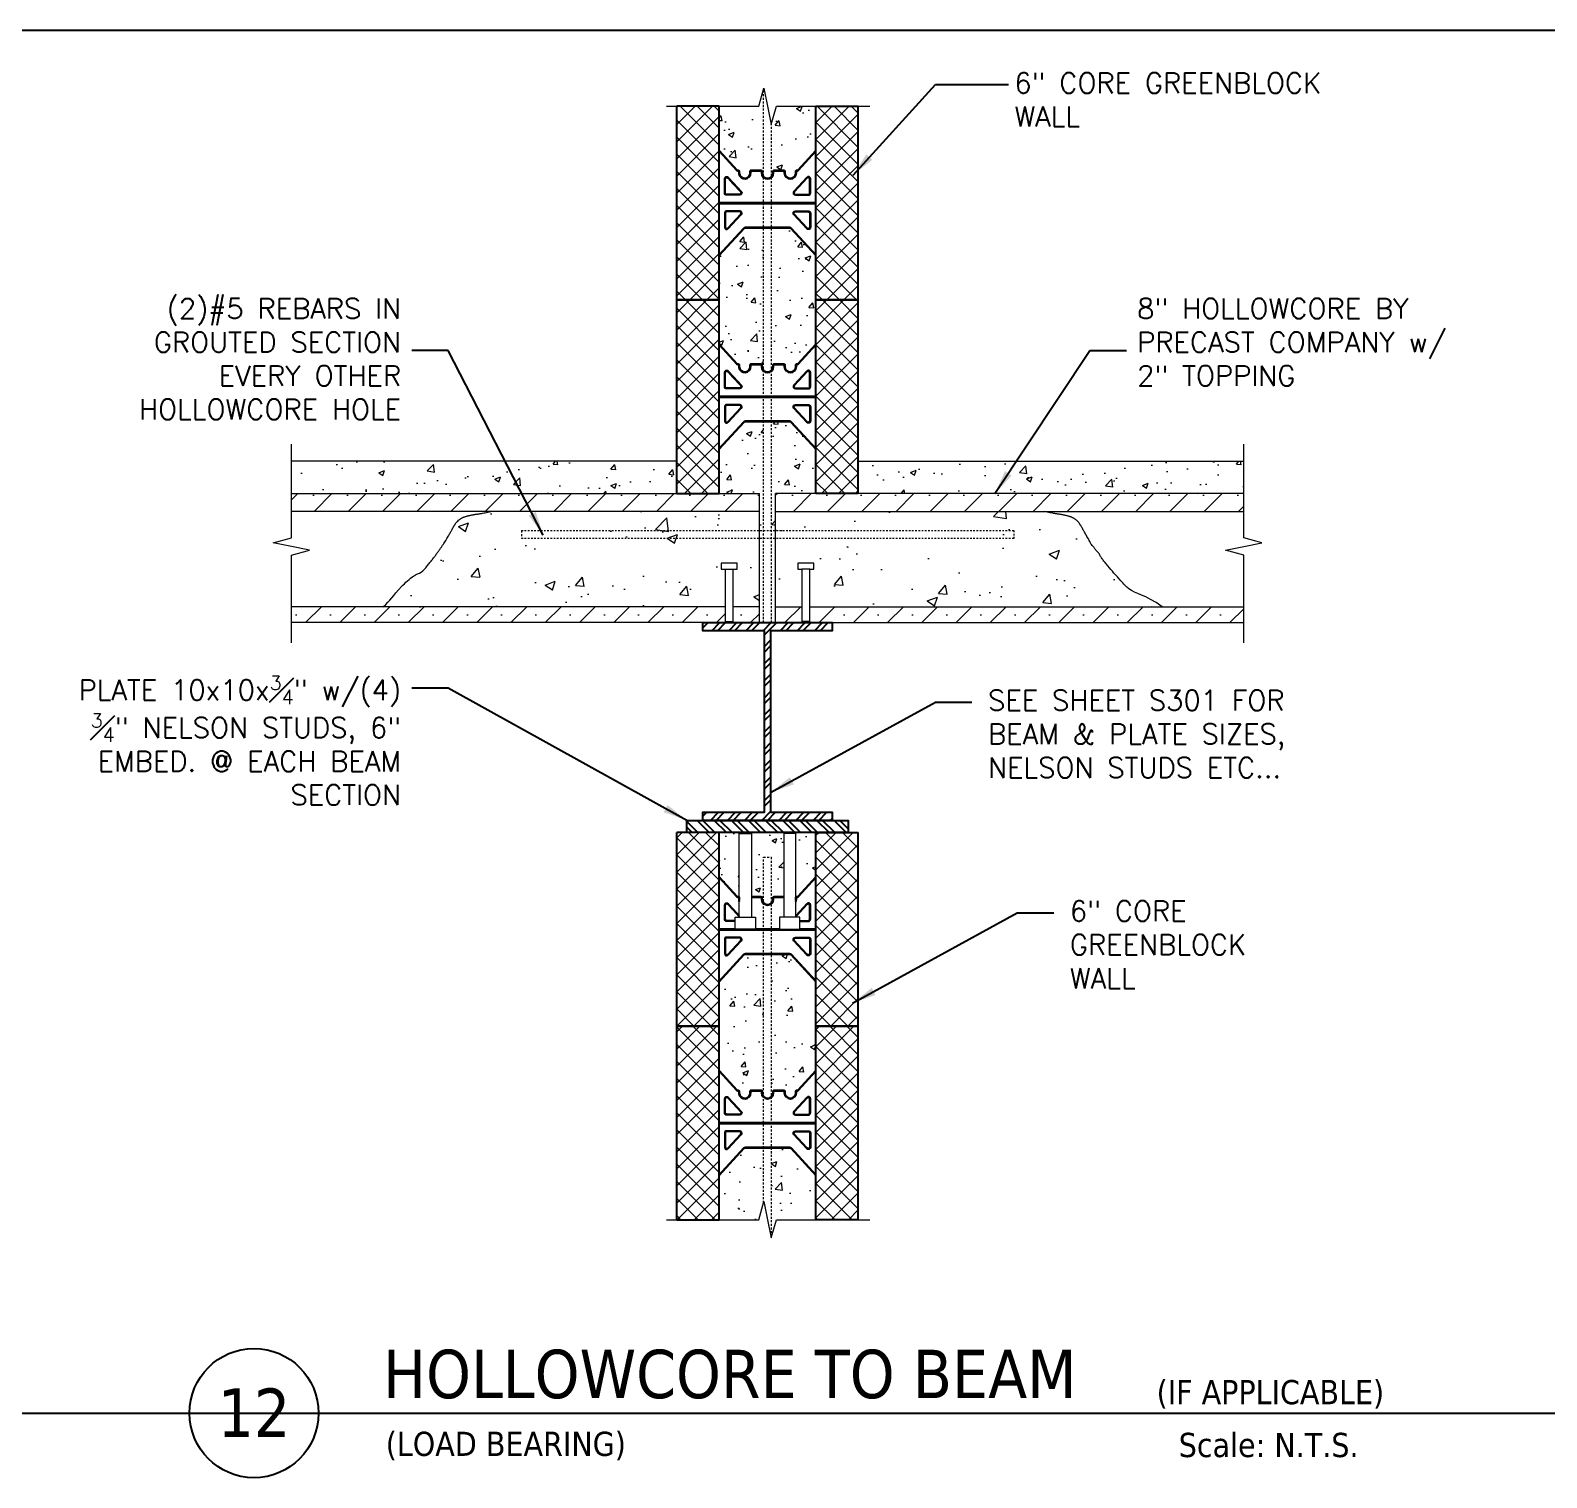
# Model space of a CAD drawing. Header units: inches. Extents: x 2268 to 2841, y -1100 to -676.
# Drawn here: x 2397.2 to 2491.2, y -994 to -904.3 of the extents above; entities that cross this region are included whole.
import ezdxf
from ezdxf.enums import TextEntityAlignment as Align

# ---------------------------------------------------------------- set-up
doc = ezdxf.new("R2010")
doc.units = ezdxf.units.IN
doc.header["$MEASUREMENT"] = 0
doc.linetypes.add('DASHED', pattern=[0.75, 0.5, -0.25])
doc.linetypes.add('HIDDEN2', pattern=[0.1875, 0.125, -0.0625])
for name, color, linetype, lineweight in [('A-DETL', 5, 'DASHED', 9), ('A-DETL-GENF', 3, 'Continuous', 9), ('A-DETL-LLIN', 3, 'Continuous', 9), ('Concrete', 3, 'Continuous', 20), ('form', 140, 'Continuous', 13), ('Rebar-V', 7, 'HIDDEN2', 15), ('S', 7, 'Continuous', 13)]:
    doc.layers.add(name, color=color, linetype=linetype, lineweight=lineweight)
for name, color, linetype in [('Anno', 4, 'Continuous'), ('Foam', 7, 'Continuous'), ('S-BEAM-STEL', 1, 'Continuous'), ('S-WALL-STEL', 2, 'Continuous'), ('Web', 6, 'Continuous')]:
    doc.layers.add(name, color=color, linetype=linetype)
doc.layers.add('NOPLOT', color=241, linetype='Continuous', plot=False)
doc.styles.add('ROMANS', font='romans.shx')
doc.styles.get("Standard").update_dxf_attribs({"font": 'romans.shx'})
doc.styles.add('Tahoma', font='TAHOMA.TTF')
doc.dimstyles.new('IG-1', dxfattribs={"dimscale": 12, "dimtxt": 0.125, "dimasz": 0.125, "dimexe": 0.0625, "dimexo": 0.125, "dimgap": 0.0625, "dimtad": 1, "dimlfac": 1.0005, "dimzin": 9, "dimlunit": 4, "dimtxsty": 'Standard', "dimblk": 'ARCHTICK', "dimcen": 2.5, "dimadec": 0, "dimazin": 0, "dimtfac": 1, "dimtmove": 0, "dimatfit": 3, "dimfxl": 0, "dimfrac": 1, "dimarcsym": 0})
pattern_1 = [(45, (-3323.4371, -2620.6501), (-1.06066017, 1.06066017), []), (45, (-3322.3765, -2620.6501), (-1.06066017, 1.06066017), [0, -1.5])]
pattern_2 = [(50, (-3465.393, -1854.888), (3.5863009, -0.3137607), [0.375, -4.125]), (355, (-3465.393, -1854.888), (-0.6937567, 3.7609607), [0.3, -3.3]), (100.4514, (-3465.094, -1854.914), (2.892547, 3.4471977), [0.318701, -3.5057106]), (46.1842, (-3465.393, -1853.888), (5.3362052, -0.827595), [0.5625, -6.1875]), (96.6356, (-3464.9483, -1853.957), (4.6733135, 4.8705894), [0.4780514, -5.258565]), (351.1842, (-3465.393, -1853.888), (4.6733097, 4.870593), [0.45, -4.95]), (21, (-3464.893, -1854.138), (2.9845353, -2.0130945), [0.375, -4.125]), (326, (-3464.893, -1854.138), (1.2165767, 3.6257502), [0.3, -3.3]), (71.4514, (-3464.6443, -1854.3057), (4.2011131, 1.6126525), [0.318701, -3.5057106]), (37.5, (-3465.393, -1854.8879), (0.06079928, 1.66446927), [0, -3.26, 0, -3.35, 0, -3.3125]), (7.5, (-3465.393, -1854.8879), (1.3153477, 1.97205856), [0, -1.91, 0, -3.185, 0, -1.2625]), (327.5, (-3466.508, -1854.8879), (2.66911218, -0.11277436), [0, -1.25, 0, -3.9, 0, -5.175]), (317.5, (-3467.008, -1854.888), (2.91593085, 0.5005249), [0, -1.625, 0, -2.59, 0, -3.675])]
pattern_3 = [(45, (0, 0), (-0.53033, 0.53033), []), (135, (0, 0), (-0.53033, -0.53033), [])]
pattern_4 = [(45, (2437.25316, -966.0455), (-0.53033, 0.53033), []), (135, (2437.25316, -966.0455), (-0.53033, -0.53033), [])]
pattern_5 = [(50, (-3290.2515, -1688.1932), (3.5863009, -0.3137607), [0.375, -4.125]), (355, (-3290.2515, -1688.1932), (-0.6937567, 3.7609607), [0.3, -3.3]), (100.4514, (-3289.9527, -1688.2193), (2.892547, 3.4471977), [0.318701, -3.5057106]), (46.1842, (-3290.2515, -1687.193), (5.3362052, -0.827595), [0.5625, -6.1875]), (96.6356, (-3289.807, -1687.262), (4.6733135, 4.8705894), [0.4780514, -5.258565]), (351.1842, (-3290.2515, -1687.193), (4.6733097, 4.870593), [0.45, -4.95]), (21, (-3289.7515, -1687.4432), (2.9845353, -2.0130945), [0.375, -4.125]), (326, (-3289.7515, -1687.4432), (1.2165767, 3.6257502), [0.3, -3.3]), (71.4514, (-3289.5028, -1687.611), (4.2011131, 1.6126525), [0.318701, -3.5057106]), (37.5, (-3290.2515, -1688.1932), (0.06079928, 1.66446927), [0, -3.26, 0, -3.35, 0, -3.3125]), (7.5, (-3290.2515, -1688.1932), (1.3153477, 1.97205856), [0, -1.91, 0, -3.185, 0, -1.2625]), (327.5, (-3291.3665, -1688.1932), (2.66911218, -0.11277436), [0, -1.25, 0, -3.9, 0, -5.175]), (317.5, (-3291.8665, -1688.1932), (2.9159308, 0.5005249), [0, -1.625, 0, -2.59, 0, -3.675])]

# ---------------------------------------------------------------- blocks, each defined once
blk = doc.blocks.new('Shear Connectors-Side - 1_2_-0-GreenBlock _ Lite Deck Typical Details')
at = {"layer": 'A-DETL-GENF'}
for p, q in [((0.5, 3.6875), (-0.5, 3.6875)), ((-0.5, 3.6875), (-0.5, 3.3125)), ((-0.5, 3.3125), (-0.25, 3.3125)), ((-0.25, 3.3125), (-0.25, 0.0625)), ((-0.25, 3.3125), (0.25, 3.3125)), ((0.25, 0.0625), (0.25, 3.3125)), ((0.25, 3.3125), (0.5, 3.3125)), ((0.5, 3.3125), (0.5, 3.6875)), ((-0.25, 0.0625), (-0.1875, 0)), ((-0.25, 0.0625), (0.25, 0.0625)), ((-0.1875, 0), (0.1875, 0)), ((0.1875, 0), (0.25, 0.0625))]:
    blk.add_line(p, q, dxfattribs=at)
blk = doc.blocks.new('Shear Connectors-Side - 1_2_-1-GreenBlock _ Lite Deck Typical Details')
at = {"layer": 'A-DETL-GENF'}
for p, q in [((-0.1875, 0), (-0.25, -0.0625)), ((0.1875, 0), (-0.1875, 0)), ((0.25, -0.0625), (0.1875, 0)), ((-0.25, -0.0625), (-0.25, -3.3125)), ((-0.25, -0.0625), (0.25, -0.0625)), ((0.25, -3.3125), (0.25, -0.0625)), ((-0.25, -3.3125), (-0.5, -3.3125)), ((-0.5, -3.3125), (-0.5, -3.6875)), ((-0.5, -3.6875), (0.5, -3.6875)), ((-0.25, -3.3125), (0.25, -3.3125)), ((0.5, -3.3125), (0.25, -3.3125)), ((0.5, -3.6875), (0.5, -3.3125))]:
    blk.add_line(p, q, dxfattribs=at)
blk = doc.blocks.new('G-BLK-6-IN')
at = {"layer": 'form'}
h = blk.add_hatch(dxfattribs=at)
h.set_pattern_fill('ANSI37,_O', color=256, scale=6)
h.set_pattern_definition(pattern_3)
h.paths.add_polyline_path([(2.625, 12), (0, 12), (0, 0), (2.625, 0)])
h = blk.add_hatch(dxfattribs=at)
h.set_pattern_fill('ANSI37,_O', color=256, scale=6)
h.set_pattern_definition(pattern_3)
h.paths.add_polyline_path([(8.625, 0), (11.25, 0), (11.25, 12), (8.625, 12)])
at = {"layer": 'Foam'}
for p, q in [((0, 0), (0, 12)), ((2.625, 12), (0, 12)), ((2.625, 0), (2.625, 12)), ((8.625, 0), (8.625, 12)), ((8.625, 12), (11.25, 12)), ((11.25, 0), (11.25, 12)), ((0, 0), (2.625, 0)), ((11.25, 0), (8.625, 0))]:
    blk.add_line(p, q, dxfattribs=at)
at = {"layer": 'Web'}
for p, q in [((2.625, 6.031), (8.625, 6.031)), ((2.625, 5.969), (8.625, 5.969))]:
    blk.add_line(p, q, dxfattribs=at)
for points in [[(2.625, 9.25), (3.731, 8.051, 0.209324), (3.777, 8.031), (3.805, 8.031, -0.414214), (3.867, 7.969), (3.867, 7.875, 0.01966), (3.868, 7.848, 0.01966)], [(2.625, 9.204), (3.708, 8.03, 0.209324), (3.777, 8), (3.805, 8, -0.414214), (3.836, 7.969), (3.836, 7.875, 0.045886), (3.842, 7.807, 0.045886)], [(3.842, 7.807, 0.912254), (4.586, 7.875), (4.586, 7.969, -0.414214), (4.617, 8), (5.219, 8, -0.414214), (5.25, 7.969), (5.25, 7.875, 1), (6, 7.875), (6, 7.969, -0.414214), (6.031, 8), (6.633, 8, -0.414214), (6.664, 7.969), (6.664, 7.875, 1), (7.414, 7.875), (7.414, 7.969, -0.414214), (7.445, 8), (7.473, 8, 0.209324), (7.542, 8.03), (8.625, 9.204)], [(3.868, 7.848, 0.961439), (4.555, 7.875), (4.555, 7.969, -0.414214), (4.617, 8.031), (5.219, 8.031, -0.414214), (5.281, 7.969), (5.281, 7.875, 1), (5.969, 7.875), (5.969, 7.969, -0.414214), (6.031, 8.031), (6.633, 8.031, -0.414214), (6.695, 7.969), (6.695, 7.875, 1), (7.383, 7.875), (7.383, 7.969, -0.414214), (7.445, 8.031), (7.473, 8.031, 0.209324), (7.519, 8.051), (8.625, 9.25)], [(3.497, 7.246), (3.992, 6.71, -0.653817), (3.9, 6.5), (3.094, 6.5, -0.414214), (2.969, 6.625), (2.969, 7.498, -0.682733), (3.186, 7.583), (3.497, 7.246)], [(3.482, 7.216), (3.969, 6.689, -0.653817), (3.9, 6.531), (3.094, 6.531, -0.414214), (3, 6.625), (3, 7.498, -0.682733), (3.163, 7.562), (3.482, 7.216)], [(2.602, 2.771), (4.151, 4.45, -0.209324), (4.266, 4.5), (6.984, 4.5, -0.209324), (7.099, 4.45), (8.625, 2.796)], [(2.625, 2.75), (4.174, 4.429, -0.209324), (4.266, 4.469), (6.984, 4.469, -0.209324), (7.076, 4.429), (8.625, 2.75)]]:
    blk.add_lwpolyline(points, format="xyb", dxfattribs=at)
for points in [[(8.064, 7.583), (7.258, 6.71, 0.653817), (7.35, 6.5), (8.156, 6.5, 0.414214), (8.281, 6.625), (8.281, 7.498, 0.682733)], [(8.087, 7.562), (7.281, 6.689, 0.653817), (7.35, 6.531), (8.156, 6.531, 0.414214), (8.25, 6.625), (8.25, 7.498, 0.682733)], [(3.186, 4.417), (3.992, 5.29, 0.653817), (3.9, 5.5), (3.094, 5.5, 0.414214), (2.969, 5.375), (2.969, 4.502, 0.682733)], [(3.163, 4.438), (3.969, 5.311, 0.653817), (3.9, 5.469), (3.094, 5.469, 0.414214), (3, 5.375), (3, 4.502, 0.682733)], [(8.064, 4.417), (7.258, 5.29, -0.653817), (7.35, 5.5), (8.156, 5.5, -0.414214), (8.281, 5.375), (8.281, 4.502, -0.682733)], [(8.087, 4.438), (7.281, 5.311, -0.653817), (7.35, 5.469), (8.156, 5.469, -0.414214), (8.25, 5.375), (8.25, 4.502, -0.682733)]]:
    blk.add_lwpolyline(points, format="xyb", close=True, dxfattribs=at)
blk = doc.blocks.new('A$C47181969')
at = {"layer": 'A-DETL-GENF'}
for p, q in [((-0.3125, 0), (-0.375, -0.0625)), ((0.3125, 0), (-0.3125, 0)), ((0.375, -0.0625), (0.3125, 0)), ((-0.375, -0.0625), (-0.375, -5.25)), ((0.375, -0.0625), (-0.375, -0.0625)), ((0.375, -5.25), (0.375, -0.0625)), ((-0.375, -5.25), (-0.625, -5.25)), ((-0.625, -5.25), (-0.625, -6)), ((0.375, -5.25), (-0.375, -5.25)), ((0.625, -5.25), (0.375, -5.25)), ((0.625, -6), (0.625, -5.25)), ((-0.625, -6), (0.625, -6))]:
    blk.add_line(p, q, dxfattribs=at)
blk = doc.blocks.new('_ArchTick')
at = {"color": 0, "linetype": 'ByBlock', "const_width": 0.15}
blk.add_lwpolyline([(-0.5, -0.5), (0.5, 0.5)], dxfattribs=at)
blk = doc.blocks.new('*U109')
blk.add_line((0.8423, -0.5126), (4.8696, -0.5126))
blk.add_circle((0.5923, -0.5126), 0.25)
at = {"style": 'Tahoma', "flags": 8}
blk.add_attdef('VIEWNAME', text='', height=0.1875, dxfattribs=at).set_placement((1.0922, -0.5109), align=Align.BOTTOM_LEFT)
blk.add_attdef('#', text='', height=0.1875, dxfattribs=at).set_placement((0.5922, -0.5109), align=Align.MIDDLE_CENTER)
blk.add_attdef('VPSCALE', text='', height=0.0938, dxfattribs=at).set_placement((4.8696, -0.589), align=Align.TOP_RIGHT)

msp = doc.modelspace()

# ---------------------------------------------------------------- hatches: boundary and pattern name
at = {"layer": 'Concrete'}
h = msp.add_hatch(dxfattribs=at)
h.set_pattern_fill('AR-CONC,_O', color=256, scale=0.5)
h.set_pattern_definition(pattern_2)
h.paths.add_polyline_path([(2445.87816, -918.29549), (2444.32875, -916.61695, 0.20932353), (2444.23689, -916.57674), (2443.12816, -916.57674), (2443.12816, -925.40642, 0.19140132), (2443.22191, -925.17049), (2443.22191, -925.07674, -0.41421356), (2443.28441, -925.01424), (2443.88579, -925.01424, -0.41421356), (2443.94829, -925.07674), (2443.94829, -925.17049, 1), (2444.63579, -925.17049), (2444.63579, -925.07674, -0.41421356), (2444.69829, -925.01424), (2444.7258, -925.01424, 0.20932353), (2444.77172, -924.99413), (2445.87816, -923.79549), (2445.87816, -921.04549)])
h.paths.add_polyline_path([(2442.62816, -916.57674), (2441.51943, -916.57674, 0.20932353), (2441.42758, -916.61695), (2439.87816, -918.29549), (2439.87816, -921.04549), (2439.87816, -923.79549), (2440.9846, -924.99413, 0.20932353), (2441.03053, -925.01424), (2441.05803, -925.01424, -0.41421356), (2441.12053, -925.07674), (2441.12053, -925.17049, 0.01965965), (2441.12159, -925.19749, 0.9614388), (2441.80803, -925.17049), (2441.80803, -925.07674, -0.41421356), (2441.87053, -925.01424), (2442.47191, -925.01424, -0.41421356), (2442.53441, -925.07674), (2442.53441, -925.17049, 0.19140132), (2442.62816, -925.40642)])
h.paths.add_polyline_path([(2442.62816, -907.98823), (2442.33329, -909.04549), (2439.87816, -909.04549), (2439.87816, -911.79549), (2440.9846, -912.99413, 0.20932353), (2441.03053, -913.01424), (2441.05803, -913.01424, -0.41421356), (2441.12053, -913.07674), (2441.12053, -913.17049, 0.01965965), (2441.12159, -913.19749, 0.9614388), (2441.80803, -913.17049), (2441.80803, -913.07674, -0.41421356), (2441.87053, -913.01424), (2442.47191, -913.01424, -0.41421356), (2442.53441, -913.07674), (2442.53441, -913.17049, 0.19140132), (2442.62816, -913.40642)])
h.paths.add_polyline_path([(2445.87816, -909.04549), (2443.42303, -909.04549), (2443.12816, -910.10275), (2443.12816, -913.40642, 0.19140132), (2443.22191, -913.17049), (2443.22191, -913.07674, -0.41421356), (2443.28441, -913.01424), (2443.88579, -913.01424, -0.41421356), (2443.94829, -913.07674), (2443.94829, -913.17049, 1), (2444.63579, -913.17049), (2444.63579, -913.07674, -0.41421356), (2444.69829, -913.01424), (2444.7258, -913.01424, 0.20932353), (2444.77172, -912.99413), (2445.87816, -911.79549)])
h = msp.add_hatch(dxfattribs=at)
h.set_pattern_fill('AR-CONC,_O', color=256, scale=0.5)
h.set_pattern_definition(pattern_2)
h.paths.add_polyline_path([(2445.87816, -930.29549), (2444.32875, -928.61695, 0.20932353), (2444.23689, -928.57674), (2443.12816, -928.57674), (2443.12816, -935.33662), (2443.37816, -935.33662), (2443.37816, -933.04549), (2445.87816, -933.04549)])
h.paths.add_polyline_path([(2442.62816, -928.57674), (2441.51943, -928.57674, 0.20932353), (2441.42758, -928.61695), (2439.87816, -930.29549), (2439.87816, -933.04549), (2442.37816, -933.04549), (2442.37816, -935.33662), (2442.62816, -935.33662)])
h = msp.add_hatch(dxfattribs=at)
h.set_pattern_fill('AR-CONC,_O', color=256, scale=0.5)
h.set_pattern_definition(pattern_2)
h.paths.add_polyline_path([(2437.25316, -933.04549), (2437.25316, -931.04549), (2413.37232, -931.04549), (2413.37232, -933.04549)])
h = msp.add_hatch(dxfattribs=at)
h.set_pattern_fill('AR-CONC,_O', color=256, scale=0.5)
h.set_pattern_definition(pattern_2)
h.paths.add_polyline_path([(2448.50316, -931.04549), (2448.50316, -933.04549), (2472.38401, -933.04549), (2472.38401, -931.04549)])
h = msp.add_hatch(dxfattribs=at)
h.set_pattern_fill('SACNCR,_O', color=9, scale=16)
h.set_pattern_definition(pattern_1)
h.paths.add_polyline_path([(2442.37816, -933.04549), (2413.37232, -933.04549), (2413.37232, -934.15549), (2442.37816, -934.15549)])
h = msp.add_hatch(dxfattribs=at)
h.set_pattern_fill('SACNCR,_O', color=9, scale=16)
h.set_pattern_definition(pattern_1)
h.paths.add_polyline_path([(2472.38401, -933.04549), (2443.37816, -933.04549), (2443.37816, -934.15549), (2472.38401, -934.15549)])
h.paths.add_polyline_path([(2472.38401, -940.06549), (2445.50142, -940.06549), (2445.50142, -940.98299), (2445.43892, -941.04549), (2446.87816, -941.04549), (2472.38401, -941.04549)])
h.paths.add_polyline_path([(2445.00142, -940.06549), (2443.37816, -940.06549), (2443.37816, -941.04549), (2445.06392, -941.04549), (2445.00142, -940.98299)])
h = msp.add_hatch(dxfattribs=at)
h.set_pattern_fill('AR-CONC,_O', color=256, scale=0.9)
h.set_pattern_definition([(50, (-3465.393, -1854.888), (6.4553416, -0.564769), [0.675, -7.425]), (355, (-3465.393, -1854.888), (-1.248762, 6.769729), [0.54, -5.94]), (100.4514, (-3464.855, -1854.935), (5.2065844, 6.204956), [0.573662, -6.310279]), (46.1842, (-3465.393, -1853.088), (9.605169, -1.489671), [1.0125, -11.1375]), (96.6356, (-3464.593, -1853.212), (8.411964, 8.767061), [0.860493, -9.465417]), (351.1842, (-3465.393, -1853.088), (8.411958, 8.767067), [0.81, -8.91]), (21, (-3464.493, -1853.538), (5.3721635, -3.62357), [0.675, -7.425]), (326, (-3464.493, -1853.538), (2.189838, 6.5263504), [0.54, -5.94]), (71.4514, (-3464.0453, -1853.84), (7.5620037, 2.9027745), [0.573662, -6.310279]), (37.5, (-3465.393, -1854.888), (0.1094387, 2.9960447), [0, -5.868, 0, -6.03, 0, -5.9625]), (7.5, (-3465.393, -1854.888), (2.3676258, 3.5497054), [0, -3.438, 0, -5.733, 0, -2.2725]), (327.5, (-3467.4, -1854.888), (4.8044019, -0.2029938), [0, -2.25, 0, -7.02, 0, -9.315]), (317.5, (-3468.3, -1854.888), (5.2486755, 0.9009448), [0, -2.925, 0, -4.662, 0, -6.615])])
edge = h.paths.add_edge_path()
edge.add_line((2440.00491, -937.35799), (2441.00491, -937.35799))
edge.add_line((2441.00491, -937.35799), (2441.00491, -937.73299))
edge.add_line((2441.00491, -937.73299), (2440.75491, -937.73299))
edge.add_line((2440.75491, -937.73299), (2440.75491, -940.06549))
edge.add_line((2440.75491, -940.06549), (2442.37816, -940.06549))
edge.add_line((2442.37816, -940.06549), (2442.37816, -934.15549))
edge.add_line((2442.37816, -934.15549), (2425.72596, -934.15549))
edge.add_spline(control_points=[(2425.72596, -934.15549), (2425.61329, -934.18446), (2425.44193, -934.22364), (2425.2404, -934.26085), (2425.12456, -934.28013), (2425.03925, -934.29448), (2424.95498, -934.30826), (2424.87171, -934.32107), (2424.78967, -934.33378), (2424.70911, -934.34727), (2424.62999, -934.36111), (2424.55224, -934.37482), (2424.4761, -934.38928), (2424.40184, -934.40539), (2424.32941, -934.42269), (2424.25869, -934.44073), (2424.18995, -934.46039), (2424.12352, -934.48255), (2424.05932, -934.50676), (2423.99714, -934.53258), (2423.93729, -934.56092), (2423.88029, -934.59251), (2423.82615, -934.62708), (2423.75697, -934.67699), (2423.67564, -934.74856), (2423.60438, -934.83276), (2423.55797, -934.89709), (2423.53084, -934.93652), (2423.50978, -934.96769), (2423.48867, -935.00008), (2423.4606, -935.04548), (2423.42548, -935.10553), (2423.39018, -935.16804), (2423.36045, -935.22074), (2423.32816, -935.27713), (2423.28644, -935.35135), (2423.23491, -935.44528), (2423.17926, -935.54551), (2423.11761, -935.65198), (2423.05069, -935.76529), (2422.97904, -935.88599), (2422.9007, -936.01399), (2422.81391, -936.14923), (2422.71933, -936.29232), (2422.61742, -936.44382), (2422.50629, -936.60361), (2422.38427, -936.77165), (2422.25193, -936.94855), (2422.10963, -937.13485), (2421.95564, -937.3305), (2421.72573, -937.61152), (2421.40643, -937.99041), (2420.97048, -938.46796), (2420.27716, -939.26841), (2419.51232, -939.66899), (2419.06513, -940.06549)], knot_values=[0.20551754, 0.20551754, 0.20551754, 0.20551754, 0.55445319, 0.73257266, 0.82025155, 0.90674531, 0.9921108, 1.07642429, 1.15949987, 1.24115416, 1.32145313, 1.4004582, 1.47800419, 1.55395442, 1.62839469, 1.70139842, 1.77288755, 1.84284868, 1.91141188, 1.97869003, 2.04479262, 2.10993991, 2.17404606, 2.23740853, 2.36574556, 2.49787102, 2.56734388, 2.60371157, 2.64144376, 2.68020241, 2.71966756, 2.80158596, 2.88887091, 2.93502752, 2.98312568, 3.08381995, 3.19042881, 3.30453389, 3.42773206, 3.55950677, 3.69932739, 3.84882735, 4.00968165, 4.18138078, 4.36339194, 4.55743218, 4.76526093, 4.98636058, 5.22018887, 5.46853801, 5.73323561, 6.30950708, 6.95422863, 7.67512931, 9.47137583, 9.47137583, 9.47137583, 9.47137583], degree=3, periodic=0)
edge.add_line((2419.06513, -940.06549), (2440.25491, -940.06549))
edge.add_line((2440.25491, -940.06549), (2440.25491, -937.73299))
edge.add_line((2440.25491, -937.73299), (2440.00491, -937.73299))
edge.add_line((2440.00491, -937.73299), (2440.00491, -937.35799))
h = msp.add_hatch(dxfattribs=at)
h.set_pattern_fill('AR-CONC,_O', color=256, scale=0.9)
h.set_pattern_definition([(50, (-3148.2957, -2453.9554), (6.4553416, -0.564769), [0.675, -7.425]), (355, (-3148.296, -2453.9554), (-1.248762, 6.769729), [0.54, -5.94]), (100.4514, (-3147.758, -2454.0025), (5.2065844, 6.204956), [0.573662, -6.310279]), (46.1842, (-3148.296, -2452.1554), (9.605169, -1.489671), [1.0125, -11.1375]), (96.6356, (-3147.495, -2452.28), (8.411964, 8.767061), [0.860493, -9.465417]), (351.1842, (-3148.296, -2452.155), (8.411958, 8.767067), [0.81, -8.91]), (21, (-3147.3957, -2452.6054), (5.3721635, -3.62357), [0.675, -7.425]), (326, (-3147.396, -2452.6054), (2.189838, 6.5263504), [0.54, -5.94]), (71.4514, (-3146.948, -2452.9074), (7.5620037, 2.9027745), [0.573662, -6.310279]), (37.5, (-3148.2957, -2453.9554), (0.1094387, 2.9960447), [0, -5.868, 0, -6.03, 0, -5.9625]), (7.5, (-3148.2957, -2453.9554), (2.3676258, 3.5497054), [0, -3.438, 0, -5.733, 0, -2.2725]), (327.5, (-3150.3027, -2453.9554), (4.8044019, -0.2029938), [0, -2.25, 0, -7.02, 0, -9.315]), (317.5, (-3151.2027, -2453.9554), (5.2486755, 0.9009448), [0, -2.925, 0, -4.662, 0, -6.615])])
edge = h.paths.add_edge_path()
edge.add_spline(control_points=[(2466.69119, -940.06549), (2466.244, -939.66899), (2465.47917, -939.26841), (2464.78585, -938.46796), (2464.3499, -937.99041), (2464.0306, -937.61152), (2463.80068, -937.3305), (2463.6467, -937.13485), (2463.50439, -936.94855), (2463.37206, -936.77165), (2463.25004, -936.60361), (2463.13891, -936.44382), (2463.03699, -936.29232), (2462.94241, -936.14923), (2462.85562, -936.01399), (2462.77728, -935.88599), (2462.70564, -935.76529), (2462.63872, -935.65198), (2462.57706, -935.54551), (2462.52142, -935.44528), (2462.46988, -935.35135), (2462.42817, -935.27713), (2462.39588, -935.22074), (2462.36614, -935.16804), (2462.33084, -935.10553), (2462.29573, -935.04548), (2462.26765, -935.00008), (2462.24654, -934.96769), (2462.22548, -934.93652), (2462.19836, -934.89709), (2462.15194, -934.83276), (2462.08068, -934.74856), (2461.99935, -934.67699), (2461.93018, -934.62708), (2461.87603, -934.59251), (2461.81903, -934.56092), (2461.75919, -934.53258), (2461.69701, -934.50676), (2461.63281, -934.48255), (2461.56638, -934.46039), (2461.49763, -934.44073), (2461.42692, -934.42269), (2461.35449, -934.40539), (2461.28023, -934.38928), (2461.20408, -934.37482), (2461.12633, -934.36111), (2461.04721, -934.34727), (2460.96666, -934.33378), (2460.88462, -934.32107), (2460.80135, -934.30826), (2460.71707, -934.29448), (2460.63176, -934.28013), (2460.51592, -934.26085), (2460.3144, -934.22364), (2460.14303, -934.18446), (2460.03037, -934.15549)], knot_values=[0.20551754, 0.20551754, 0.20551754, 0.20551754, 2.00176406, 2.72266474, 3.36738629, 3.94365776, 4.20835535, 4.45670449, 4.69053278, 4.91163243, 5.11946119, 5.31350142, 5.49551259, 5.66721172, 5.82806601, 5.97756598, 6.11738659, 6.2491613, 6.37235948, 6.48646456, 6.59307342, 6.69376769, 6.74186585, 6.78802246, 6.8753074, 6.95722581, 6.99669096, 7.03544961, 7.07318179, 7.10954948, 7.17902235, 7.31114781, 7.43948484, 7.50284731, 7.56695346, 7.63210074, 7.69820334, 7.76548149, 7.83404468, 7.90400581, 7.97549495, 8.04849868, 8.12293895, 8.19888917, 8.27643517, 8.35544023, 8.43573921, 8.5173935, 8.60046908, 8.68478257, 8.77014806, 8.85664182, 8.94432071, 9.12244017, 9.47137583, 9.47137583, 9.47137583, 9.47137583], degree=3, periodic=0)
edge.add_line((2460.03037, -934.15549), (2443.37816, -934.15549))
edge.add_line((2443.37816, -934.15549), (2443.37816, -935.83662))
edge.add_line((2443.37816, -935.83662), (2458.12816, -935.83662))
edge.add_line((2458.12816, -935.83662), (2458.12816, -936.33662))
edge.add_line((2458.12816, -936.33662), (2443.37816, -936.33662))
edge.add_line((2443.37816, -936.33662), (2443.37816, -940.06549))
edge.add_line((2443.37816, -940.06549), (2445.00142, -940.06549))
edge.add_line((2445.00142, -940.06549), (2445.00142, -937.73299))
edge.add_line((2445.00142, -937.73299), (2444.75142, -937.73299))
edge.add_line((2444.75142, -937.73299), (2444.75142, -937.35799))
edge.add_line((2444.75142, -937.35799), (2445.75142, -937.35799))
edge.add_line((2445.75142, -937.35799), (2445.75142, -937.73299))
edge.add_line((2445.75142, -937.73299), (2445.50142, -937.73299))
edge.add_line((2445.50142, -937.73299), (2445.50142, -940.06549))
edge.add_line((2445.50142, -940.06549), (2466.69119, -940.06549))
h = msp.add_hatch(dxfattribs=at)
h.set_pattern_fill('SACNCR,_O', color=9, scale=16)
h.set_pattern_definition(pattern_1)
h.paths.add_polyline_path([(2442.37816, -940.06549), (2440.75491, -940.06549), (2440.75491, -940.98299), (2440.69241, -941.04549), (2442.37816, -941.04549)])
h.paths.add_polyline_path([(2440.25491, -940.06549), (2413.37232, -940.06549), (2413.37232, -941.04549), (2440.31741, -941.04549), (2440.25491, -940.98299)])
h = msp.add_hatch(dxfattribs=at)
h.set_pattern_fill('AR-CONC,_O', color=256, scale=0.42)
h.set_pattern_definition([(50, (-3148.2957, -2453.9554), (3.0124928, -0.263559), [0.315, -3.465]), (355, (-3148.2957, -2453.9554), (-0.5827556, 3.159207), [0.252, -2.772]), (100.4514, (-3148.0446, -2453.9774), (2.4297394, 2.8956461), [0.2677088, -2.9447969]), (46.1842, (-3148.2957, -2453.1154), (4.4824124, -0.6951799), [0.4725, -5.1975]), (96.6356, (-3147.922, -2453.1733), (3.9255834, 4.091295), [0.4015632, -4.4171946]), (351.1842, (-3148.2957, -2453.1154), (3.92558, 4.091298), [0.378, -4.158]), (21, (-3147.8757, -2453.3254), (2.5070096, -1.6909993), [0.315, -3.465]), (326, (-3147.8757, -2453.3254), (1.0219244, 3.0456302), [0.252, -2.772]), (71.4514, (-3147.6668, -2453.4663), (3.528935, 1.3546281), [0.2677088, -2.9447969]), (37.5, (-3148.2957, -2453.9554), (0.0510714, 1.39815419), [0, -2.7384, 0, -2.814, 0, -2.7825]), (7.5, (-3148.2957, -2453.9554), (1.10489206, 1.6565292), [0, -1.6044, 0, -2.6754, 0, -1.0605]), (327.5, (-3149.2323, -2453.9554), (2.24205423, -0.09473046), [0, -1.05, 0, -3.276, 0, -4.347]), (317.5, (-3149.6523, -2453.9554), (2.4493819, 0.4204409), [0, -1.365, 0, -2.1756, 0, -3.087])])
h.paths.add_polyline_path([(2443.87816, -954.10799), (2443.94066, -954.04549), (2441.81566, -954.04549), (2441.87816, -954.10799), (2441.87816, -958.01424), (2442.47191, -958.01424, -0.41421356), (2442.53441, -958.07674), (2442.53441, -958.17049, 0.19140132), (2442.62816, -958.40642), (2442.62816, -955.57187), (2443.12816, -955.57187), (2443.12816, -958.40642, 0.19140132), (2443.22191, -958.17049), (2443.22191, -958.07674, -0.41421356), (2443.28441, -958.01424), (2443.87816, -958.01424)])
h.paths.add_polyline_path([(2445.87816, -954.04549), (2444.56566, -954.04549), (2444.62816, -954.10799), (2444.62816, -958.24252, 0.05282665), (2444.63579, -958.17049), (2444.63579, -958.07674, -0.41421356), (2444.69829, -958.01424), (2444.7258, -958.01424, 0.20932353), (2444.77172, -957.99413), (2445.87816, -956.79549)])
h.paths.add_polyline_path([(2441.12816, -954.10799), (2441.19066, -954.04549), (2439.87816, -954.04549), (2439.87816, -956.79549), (2440.9846, -957.99413, 0.20932353), (2441.03053, -958.01424), (2441.05803, -958.01424, -0.41421356), (2441.12053, -958.07674), (2441.12053, -958.17049, 0.01965965), (2441.12159, -958.19749, 0.03313259), (2441.12816, -958.24252)])
h = msp.add_hatch(dxfattribs=at)
h.set_pattern_fill('AR-CONC,_O', color=256, scale=0.5)
h.set_pattern_definition(pattern_5)
h.paths.add_polyline_path([(2445.87816, -966.04549), (2445.87816, -963.29549), (2444.32875, -961.61695, 0.20932353), (2444.23689, -961.57674), (2443.12816, -961.57674), (2443.12816, -970.40642, 0.19140132), (2443.22191, -970.17049), (2443.22191, -970.07674, -0.41421356), (2443.28441, -970.01424), (2443.88579, -970.01424, -0.41421356), (2443.94829, -970.07674), (2443.94829, -970.17049, 1), (2444.63579, -970.17049), (2444.63579, -970.07674, -0.41421356), (2444.69829, -970.01424), (2444.7258, -970.01424, 0.20932353), (2444.77172, -969.99413), (2445.87816, -968.79549)])
h.paths.add_polyline_path([(2442.62816, -961.57674), (2441.51943, -961.57674, 0.20932353), (2441.42758, -961.61695), (2439.87816, -963.29549), (2439.87816, -966.04549), (2439.87816, -968.79549), (2440.9846, -969.99413, 0.20932353), (2441.03053, -970.01424), (2441.05803, -970.01424, -0.41421356), (2441.12053, -970.07674), (2441.12053, -970.17049, 0.01965965), (2441.12159, -970.19749, 0.9614388), (2441.80803, -970.17049), (2441.80803, -970.07674, -0.41421356), (2441.87053, -970.01424), (2442.47191, -970.01424, -0.41421356), (2442.53441, -970.07674), (2442.53441, -970.17049, 0.19140132), (2442.62816, -970.40642)])
h = msp.add_hatch(dxfattribs=at)
h.set_pattern_fill('AR-CONC,_O', color=256, scale=0.5)
h.set_pattern_definition(pattern_5)
h.paths.add_polyline_path([(2445.87816, -975.29549), (2444.32875, -973.61695, 0.20932353), (2444.23689, -973.57674), (2443.12816, -973.57674), (2443.12816, -979.10275), (2443.42303, -978.04549), (2445.87816, -978.04549)])
h.paths.add_polyline_path([(2442.62816, -973.57674), (2441.51943, -973.57674, 0.20932353), (2441.42758, -973.61695), (2439.87816, -975.29549), (2439.87816, -978.04549), (2442.33329, -978.04549), (2442.62816, -976.98823)])
at = {"layer": 'form'}
h = msp.add_hatch(dxfattribs=at)
h.set_pattern_fill('ANSI37,_O', color=256, scale=6)
h.set_pattern_definition(pattern_4)
h.paths.add_polyline_path([(2439.87816, -954.04549), (2437.25316, -954.04549), (2437.25316, -966.04549), (2439.87816, -966.04549)])
h = msp.add_hatch(dxfattribs=at)
h.set_pattern_fill('ANSI37,_O', color=256, scale=6)
h.set_pattern_definition(pattern_4)
h.paths.add_polyline_path([(2445.87816, -966.04549), (2448.50316, -966.04549), (2448.50316, -954.04549), (2445.87816, -954.04549)])
at = {"layer": 'S-BEAM-STEL', "lineweight": -3, "ltscale": 0.5}
h = msp.add_hatch(dxfattribs=at)
h.set_pattern_fill('ANSI32', color=256, scale=2, style=0)
h.set_pattern_definition([(45, (-3465.393, -1854.8879), (-0.53033009, 0.53033009), []), (45, (-3465.03945, -1854.8879), (-0.53033009, 0.53033009), [])])
h.paths.add_polyline_path([(2443.06566, -941.54549), (2446.87816, -941.54549), (2446.87816, -941.04549), (2445.43892, -941.04549), (2438.87816, -941.04549), (2438.87816, -941.54549), (2442.69066, -941.54549), (2442.69066, -952.79549), (2438.87816, -952.79549), (2438.87816, -953.29549), (2446.87816, -953.29549), (2446.87816, -952.79549), (2443.06566, -952.79549)])
h = msp.add_hatch(dxfattribs=at)
h.set_pattern_fill('ANSI32', color=256, scale=2, angle=90, style=0)
h.set_pattern_definition([(135, (-3290.2515, -1688.1932), (-0.53033009, -0.53033009), []), (135, (-3290.2515, -1687.83965), (-0.53033009, -0.53033009), [])])
h.paths.add_polyline_path([(2447.87816, -953.29549), (2437.87816, -953.29549), (2437.87816, -954.04549), (2447.87816, -954.04549)])

# ---------------------------------------------------------------- linework, layer by layer
at = {"layer": 'A-DETL'}
for p, q in [((2441.30034, -953.29549), (2439.90867, -953.29549)), ((2444.08099, -953.29549), (2441.67534, -953.29549)), ((2445.84765, -953.29549), (2444.45599, -953.29549))]:
    msp.add_line(p, q, dxfattribs=at)
at = {"layer": 'A-DETL-LLIN'}
for p, q in [((2437.25316, -931.04549), (2413.37232, -931.04549)), ((2448.50316, -931.04549), (2472.38401, -931.04549))]:
    msp.add_line(p, q, dxfattribs=at)
for points in [[(2419.06513, -940.06549), (2419.51232, -939.66899), (2419.70612, -939.26841), (2420.97048, -938.05905), (2421.40643, -937.99041), (2421.72573, -937.61152), (2421.95564, -937.3305), (2422.10963, -937.13485), (2422.25193, -936.94855), (2422.38427, -936.77165), (2422.50629, -936.60361), (2422.61742, -936.44382), (2422.71933, -936.29232), (2422.81391, -936.14923), (2422.9007, -936.01399), (2422.97904, -935.88599), (2423.05069, -935.76529), (2423.11761, -935.65198), (2423.17926, -935.54551), (2423.23491, -935.44528), (2423.28644, -935.35135), (2423.32816, -935.27713), (2423.36045, -935.22074), (2423.39018, -935.16804), (2423.42548, -935.10553), (2423.4606, -935.04548), (2423.48867, -935.00008), (2423.50978, -934.96769), (2423.53084, -934.93652), (2423.55797, -934.89709), (2423.60438, -934.83276), (2423.67564, -934.74856), (2423.75697, -934.67699), (2423.82615, -934.62708), (2423.88029, -934.59251), (2423.93729, -934.56092), (2423.99714, -934.53258), (2424.05932, -934.50676), (2424.12352, -934.48255), (2424.18995, -934.46039), (2424.25869, -934.44073), (2424.32941, -934.42269), (2424.40184, -934.40539), (2424.4761, -934.38928), (2424.55224, -934.37482), (2424.62999, -934.36111), (2424.70911, -934.34727), (2424.78967, -934.33378), (2424.87171, -934.32107), (2424.95498, -934.30826), (2425.03925, -934.29448), (2425.12456, -934.28013), (2425.2404, -934.26085), (2425.44193, -934.22364), (2425.61329, -934.18446), (2425.72596, -934.15549)], [(2467.32976, -940.06549), (2466.244, -939.28659), (2465.47917, -939.26841), (2464.78585, -938.46796), (2464.3499, -937.99041), (2464.0306, -937.61152), (2463.80068, -937.3305), (2463.6467, -937.13485), (2463.50439, -936.94855), (2463.43215, -936.77165), (2463.25004, -936.60361), (2463.13891, -936.44382), (2463.03699, -936.29232), (2462.94241, -936.22902), (2462.85562, -936.01399), (2462.77728, -935.88599), (2462.70564, -935.76529), (2462.63872, -935.65198), (2462.57706, -935.54551), (2462.52142, -935.44528), (2462.46988, -935.35135), (2462.42817, -935.27713), (2462.39588, -935.22074), (2462.36614, -935.16804), (2462.33084, -935.10553), (2462.29573, -935.04548), (2462.26765, -935.00008), (2462.24654, -934.96769), (2462.22548, -934.93652), (2462.19836, -934.89709), (2462.15194, -934.83276), (2462.08068, -934.74856), (2461.99935, -934.67699), (2461.93018, -934.62708), (2461.87603, -934.59251), (2461.81903, -934.56092), (2461.75919, -934.53258), (2461.69701, -934.50676), (2461.63281, -934.48255), (2461.56638, -934.46039), (2461.49763, -934.44073), (2461.42692, -934.42269), (2461.35449, -934.40539), (2461.28023, -934.38928), (2461.20408, -934.37482), (2461.12633, -934.36111), (2461.04721, -934.34727), (2460.96666, -934.33378), (2460.88462, -934.32107), (2460.80135, -934.30826), (2460.71707, -934.29448), (2460.63176, -934.28013), (2460.51592, -934.26085), (2460.3144, -934.22364), (2460.14303, -934.18446), (2460.03037, -934.15549)]]:
    msp.add_open_spline(points, degree=3, knots=[0.20551754, 0.20551754, 0.20551754, 0.20551754, 2.00176406, 2.72266474, 3.36738629, 3.94365776, 4.20835535, 4.45670449, 4.69053278, 4.91163243, 5.11946119, 5.31350142, 5.49551259, 5.66721172, 5.82806601, 5.97756598, 6.11738659, 6.2491613, 6.37235948, 6.48646456, 6.59307342, 6.69376769, 6.74186585, 6.78802246, 6.8753074, 6.95722581, 6.99669096, 7.03544961, 7.07318179, 7.10954948, 7.17902235, 7.31114781, 7.43948484, 7.50284731, 7.56695346, 7.63210074, 7.69820334, 7.76548149, 7.83404468, 7.90400581, 7.97549495, 8.04849868, 8.12293895, 8.19888917, 8.27643517, 8.35544023, 8.43573921, 8.5173935, 8.60046908, 8.68478257, 8.77014806, 8.85664182, 8.94432071, 9.12244017, 9.47137583, 9.47137583, 9.47137583, 9.47137583], dxfattribs=at)
at = {"layer": 'Anno'}
for points in [[(2453.27545, -907.71052), (2457.79833, -907.71052)], [(2423.09292, -924.18511), (2420.83148, -924.18511)], [(2462.85676, -924.18511), (2465.1182, -924.18511)], [(2423.09292, -945.11264), (2420.83148, -945.11264)], [(2453.27545, -945.96823), (2455.53689, -945.96823)], [(2458.34719, -959.01891), (2460.60863, -959.01891)]]:
    msp.add_lwpolyline(points, dxfattribs=at)
at = {"layer": 'Concrete', "color": 7}
for p, q in [((2413.37232, -933.04549), (2442.37816, -933.04549)), ((2472.38401, -933.04549), (2443.37816, -933.04549)), ((2442.37816, -934.15549), (2413.37232, -934.15549)), ((2443.37816, -934.15549), (2472.38401, -934.15549)), ((2440.25491, -940.06549), (2413.37232, -940.06549)), ((2442.37816, -940.06549), (2440.75491, -940.06549)), ((2443.37816, -940.06549), (2445.00142, -940.06549)), ((2445.50142, -940.06549), (2472.38401, -940.06549)), ((2440.31741, -941.04549), (2413.37232, -941.04549)), ((2445.43892, -941.04549), (2472.38401, -941.04549))]:
    msp.add_line(p, q, dxfattribs=at)
at = {"layer": 'Concrete'}
for p, q in [((2442.37816, -941.04549), (2442.37816, -933.04549)), ((2443.37816, -941.04549), (2443.37816, -933.04549))]:
    msp.add_line(p, q, dxfattribs=at)
at = {"layer": 'Foam'}
for p, q in [((2437.25316, -966.04549), (2437.25316, -954.04549)), ((2439.87816, -954.04549), (2437.25316, -954.04549)), ((2439.87816, -966.04549), (2439.87816, -954.04549)), ((2445.87816, -966.04549), (2445.87816, -954.04549)), ((2445.87816, -954.04549), (2448.50316, -954.04549)), ((2448.50316, -966.04549), (2448.50316, -954.04549)), ((2437.25316, -966.04549), (2439.87816, -966.04549)), ((2448.50316, -966.04549), (2445.87816, -966.04549))]:
    msp.add_line(p, q, dxfattribs=at)
at = {"layer": 'NOPLOT'}
for p, q in [((2292.10222, -904.3446), (2794.50222, -904.3446)), ((2379.09192, -990.02412), (2827.15636, -990.02412))]:
    msp.add_line(p, q, dxfattribs=at)
at = {"layer": 'Rebar-V', "color": 7}
for p, q in [((2442.62816, -941.04549), (2442.62816, -907.98823)), ((2427.62816, -935.33662), (2427.62816, -935.83662)), ((2442.62816, -976.98823), (2442.62816, -955.57187)), ((2442.62816, -955.57187), (2443.12816, -955.57187))]:
    msp.add_line(p, q, dxfattribs=at)
for points in [[(2443.12816, -941.04549), (2443.12816, -910.10275)], [(2443.12816, -979.10275), (2443.12816, -955.57187)]]:
    msp.add_lwpolyline(points, dxfattribs=at)
at = {"layer": 'Rebar-V', "ltscale": 0.5}
msp.add_lwpolyline([(2427.62816, -935.33662), (2458.12816, -935.33662), (2458.12816, -935.83662), (2427.62816, -935.83662)], dxfattribs=at)
at = {"layer": 'S', "color": 7}
for points in [[(2436.60937, -909.04549), (2442.33329, -909.04549), (2442.64729, -907.91966), (2442.87816, -909.04549), (2443.10904, -910.17132), (2443.42303, -909.04549), (2449.22019, -909.04549)], [(2413.37232, -942.30419), (2413.37232, -936.86998), (2414.49814, -936.55599), (2413.37232, -936.32511), (2412.24649, -936.09424), (2413.37232, -935.78025), (2413.37232, -929.98309)], [(2472.38401, -942.30419), (2472.38401, -936.86998), (2471.25818, -936.55599), (2472.38401, -936.32511), (2473.50983, -936.09424), (2472.38401, -935.78025), (2472.38401, -929.98309)], [(2436.60937, -978.04549), (2442.33329, -978.04549), (2442.64729, -976.91966), (2442.87816, -978.04549), (2443.10904, -979.17132), (2443.42303, -978.04549), (2449.22019, -978.04549)]]:
    msp.add_lwpolyline(points, dxfattribs=at)
at = {"layer": 'S-BEAM-STEL', "lineweight": -3, "ltscale": 0.5}
for points in [[(2438.87816, -941.04549), (2446.87816, -941.04549), (2446.87816, -941.54549), (2443.06566, -941.54549), (2443.06566, -952.79549), (2446.87816, -952.79549), (2446.87816, -953.29549), (2438.87816, -953.29549), (2438.87816, -952.79549), (2442.69066, -952.79549), (2442.69066, -941.54549), (2438.87816, -941.54549)], [(2437.87816, -953.29549), (2447.87816, -953.29549), (2447.87816, -954.04549), (2437.87816, -954.04549)]]:
    msp.add_lwpolyline(points, close=True, dxfattribs=at)
at = {"layer": 'Web'}
for p, q in [((2439.87816, -960.01424), (2440.87816, -960.01424)), ((2439.87816, -960.07674), (2445.87816, -960.07674)), ((2442.12816, -960.01424), (2443.62816, -960.01424)), ((2444.87816, -960.01424), (2445.87816, -960.01424))]:
    msp.add_line(p, q, dxfattribs=at)
for points in [[(2439.87816, -956.79549), (2440.9846, -957.99413, 0.20932353), (2441.03053, -958.01424), (2441.05803, -958.01424, -0.41421356), (2441.12053, -958.07674), (2441.12053, -958.17049, 0.01965965), (2441.12159, -958.19749, 0.01965965)], [(2439.87816, -956.84156), (2440.96164, -958.01533, 0.20932353), (2441.03053, -958.04549), (2441.05803, -958.04549, -0.41421356), (2441.08928, -958.07674), (2441.08928, -958.17049, 0.04588601), (2441.09557, -958.23888, 0.04588601)], [(2444.62816, -958.24252, 0.05282665), (2444.63579, -958.17049), (2444.63579, -958.07674, -0.41421356), (2444.69829, -958.01424), (2444.7258, -958.01424, 0.20932353), (2444.77172, -957.99413), (2445.87816, -956.79549)], [(2444.62816, -958.33677, 0.11535943), (2444.66704, -958.17049), (2444.66704, -958.07674, -0.41421356), (2444.69829, -958.04549), (2444.7258, -958.04549, 0.20932353), (2444.79469, -958.01533), (2445.87816, -956.84156)], [(2441.09557, -958.23888, 0.06910761), (2441.12816, -958.33677, 0.06910761)], [(2441.12159, -958.19749, 0.03313259), (2441.12816, -958.24252, 0.03313259)], [(2441.87816, -958.01424), (2442.47191, -958.01424, -0.41421356), (2442.53441, -958.07674), (2442.53441, -958.17049, 1), (2443.22191, -958.17049), (2443.22191, -958.07674, -0.41421356), (2443.28441, -958.01424), (2443.87816, -958.01424)], [(2441.87816, -958.04549), (2442.47191, -958.04549, -0.41421356), (2442.50316, -958.07674), (2442.50316, -958.17049, 1), (2443.25316, -958.17049), (2443.25316, -958.07674, -0.41421356), (2443.28441, -958.04549), (2443.87816, -958.04549)], [(2440.87816, -959.54549), (2440.34691, -959.54549, -0.41421356), (2440.22191, -959.42049), (2440.22191, -958.54726, -0.68273324), (2440.43876, -958.46247), (2440.74979, -958.79941)], [(2440.87816, -959.51424), (2440.34691, -959.51424, -0.41421356), (2440.25316, -959.42049), (2440.25316, -958.54726, -0.68273324), (2440.4158, -958.48367), (2440.73477, -958.82922)], [(2444.87816, -959.54549), (2445.40941, -959.54549, 0.41421356), (2445.53441, -959.42049), (2445.53441, -958.54726, 0.68273324), (2445.31756, -958.46247), (2444.62816, -959.20932)], [(2444.87816, -959.51424), (2445.40941, -959.51424, 0.41421356), (2445.50316, -959.42049), (2445.50316, -958.54726, 0.68273324), (2445.34052, -958.48367), (2444.62816, -959.25539)], [(2439.8552, -963.27429), (2441.40462, -961.59576, -0.20932353), (2441.51943, -961.54549), (2444.23689, -961.54549, -0.20932353), (2444.35171, -961.59576), (2445.87816, -963.24942)], [(2439.87816, -963.29549), (2441.42758, -961.61695, -0.20932353), (2441.51943, -961.57674), (2444.23689, -961.57674, -0.20932353), (2444.32875, -961.61695), (2445.87816, -963.29549)]]:
    msp.add_lwpolyline(points, format="xyb", dxfattribs=at)
for points in [[(2440.73477, -958.82922), (2441.12816, -959.25539)], [(2440.74979, -958.79941), (2441.12816, -959.20932)]]:
    msp.add_lwpolyline(points, dxfattribs=at)
for points in [[(2440.43876, -961.62851), (2441.24482, -960.75527, 0.65381715), (2441.15297, -960.54549), (2440.34691, -960.54549, 0.41421356), (2440.22191, -960.67049), (2440.22191, -961.54372, 0.68273324)], [(2440.4158, -961.60731), (2441.22186, -960.73408, 0.65381715), (2441.15297, -960.57674), (2440.34691, -960.57674, 0.41421356), (2440.25316, -960.67049), (2440.25316, -961.54372, 0.68273324)], [(2445.31756, -961.62851), (2444.5115, -960.75527, -0.65381715), (2444.60335, -960.54549), (2445.40941, -960.54549, -0.41421356), (2445.53441, -960.67049), (2445.53441, -961.54372, -0.68273324)], [(2445.34052, -961.60731), (2444.53446, -960.73408, -0.65381715), (2444.60335, -960.57674), (2445.40941, -960.57674, -0.41421356), (2445.50316, -960.67049), (2445.50316, -961.54372, -0.68273324)]]:
    msp.add_lwpolyline(points, format="xyb", close=True, dxfattribs=at)

# ---------------------------------------------------------------- block references
ref = msp.add_blockref('*U109', (2401.58248, -981.82252), dxfattribs=dict(xscale=16, yscale=16, zscale=16))
ref.add_attrib('VPSCALE', 'Scale: N.T.S.', dxfattribs={"height": 1.5008, "style": 'Tahoma'}).set_placement((2479.49666, -991.24652), align=Align.TOP_RIGHT)
ref.add_attrib('VIEWNAME', 'HOLLOWCORE TO BEAM', dxfattribs={"height": 3, "style": 'Tahoma'}).set_placement((2419.05768, -989.99692), align=Align.BOTTOM_LEFT)
ref.add_attrib('#', '12', dxfattribs={"height": 3, "style": 'Tahoma'}).set_placement((2411.05768, -989.99692), align=Align.MIDDLE_CENTER)
at = {"layer": 'form'}
for p in [(2437.25316, -921.04549), (2437.25316, -933.04549), (2437.25316, -978.04549)]:
    msp.add_blockref('G-BLK-6-IN', p, dxfattribs=at)
at = {"layer": 'S-BEAM-STEL', "lineweight": -3, "ltscale": 0.5, "xscale": -1}
msp.add_blockref('A$C47181969', (2441.50316, -954.04549), dxfattribs=at)
at = {"layer": 'S-BEAM-STEL', "lineweight": -3, "ltscale": 0.5}
msp.add_blockref('A$C47181969', (2444.25316, -954.04549), dxfattribs=at)
at = {"layer": 'S-WALL-STEL'}
msp.add_blockref('Shear Connectors-Side - 1_2_-0-GreenBlock _ Lite Deck Typical Details', (2440.50491, -941.04549), dxfattribs=at)
at = {"layer": 'S-WALL-STEL', "rotation": 180}
msp.add_blockref('Shear Connectors-Side - 1_2_-1-GreenBlock _ Lite Deck Typical Details', (2445.25142, -941.04549), dxfattribs=at)

# ---------------------------------------------------------------- texts
at = {"char_height": 1.5, "width": 17.0707178, "attachment_point": 1, "style": 'Tahoma'}
for s, insert in [('(IF APPLICABLE)', (2466.98414, -987.97338)), ('(LOAD BEARING)', (2419.22055, -991.17672))]:
    msp.add_mtext(s, dxfattribs=dict(at, insert=insert))
at = {"layer": 'Anno', "char_height": 1.25, "style": 'ROMANS'}
for s, insert, width, attachment_point in [('6" CORE GREENBLOCK WALL', (2458.16873, -906.97995), 22.373918, 1), ('(2)#5 REBARS IN GROUTED SECTION EVERY OTHER HOLLOWCORE HOLE', (2420.17052, -920.95719), 19.1020219, 3), ('8" HOLLOWCORE BY PRECAST COMPANY w/ 2" TOPPING', (2465.77916, -920.95719), 23.3840053, 1), ('\\A1;PLATE 10x10x{\\H0.7x;\\S3#4;}" w/(4) {\\H0.7x;\\S3#4;}" NELSON STUDS, 6" EMBED. @ EACH BEAM SECTION', (2420.17052, -944.34167), 22.1276435, 3), ('SEE SHEET S301 FOR BEAM & PLATE SIZES, NELSON STUDS ETC...', (2456.5385, -945.23766), 22.373918, 1), ('6" CORE GREENBLOCK WALL', (2461.61024, -958.28834), 14.1323541, 1)]:
    msp.add_mtext(s, dxfattribs=dict(at, insert=insert, width=width, attachment_point=attachment_point))

# ---------------------------------------------------------------- leaders
at = {"layer": 'Anno'}
for points in [[(2448.17432, -913.31131), (2453.27545, -907.71052)], [(2428.98444, -935.62804), (2423.09292, -924.18511)], [(2456.96525, -933.04549), (2462.85676, -924.18511)], [(2437.87816, -953.29549), (2423.09292, -945.11264)], [(2443.06566, -951.56901), (2453.27545, -945.96823)], [(2448.1374, -964.6197), (2458.34719, -959.01891)]]:
    msp.add_leader(points, dimstyle='IG-1', override={"dimgap": 0.0625, "dimtad": 0}, dxfattribs=at)

doc.saveas('drawing.dxf')
